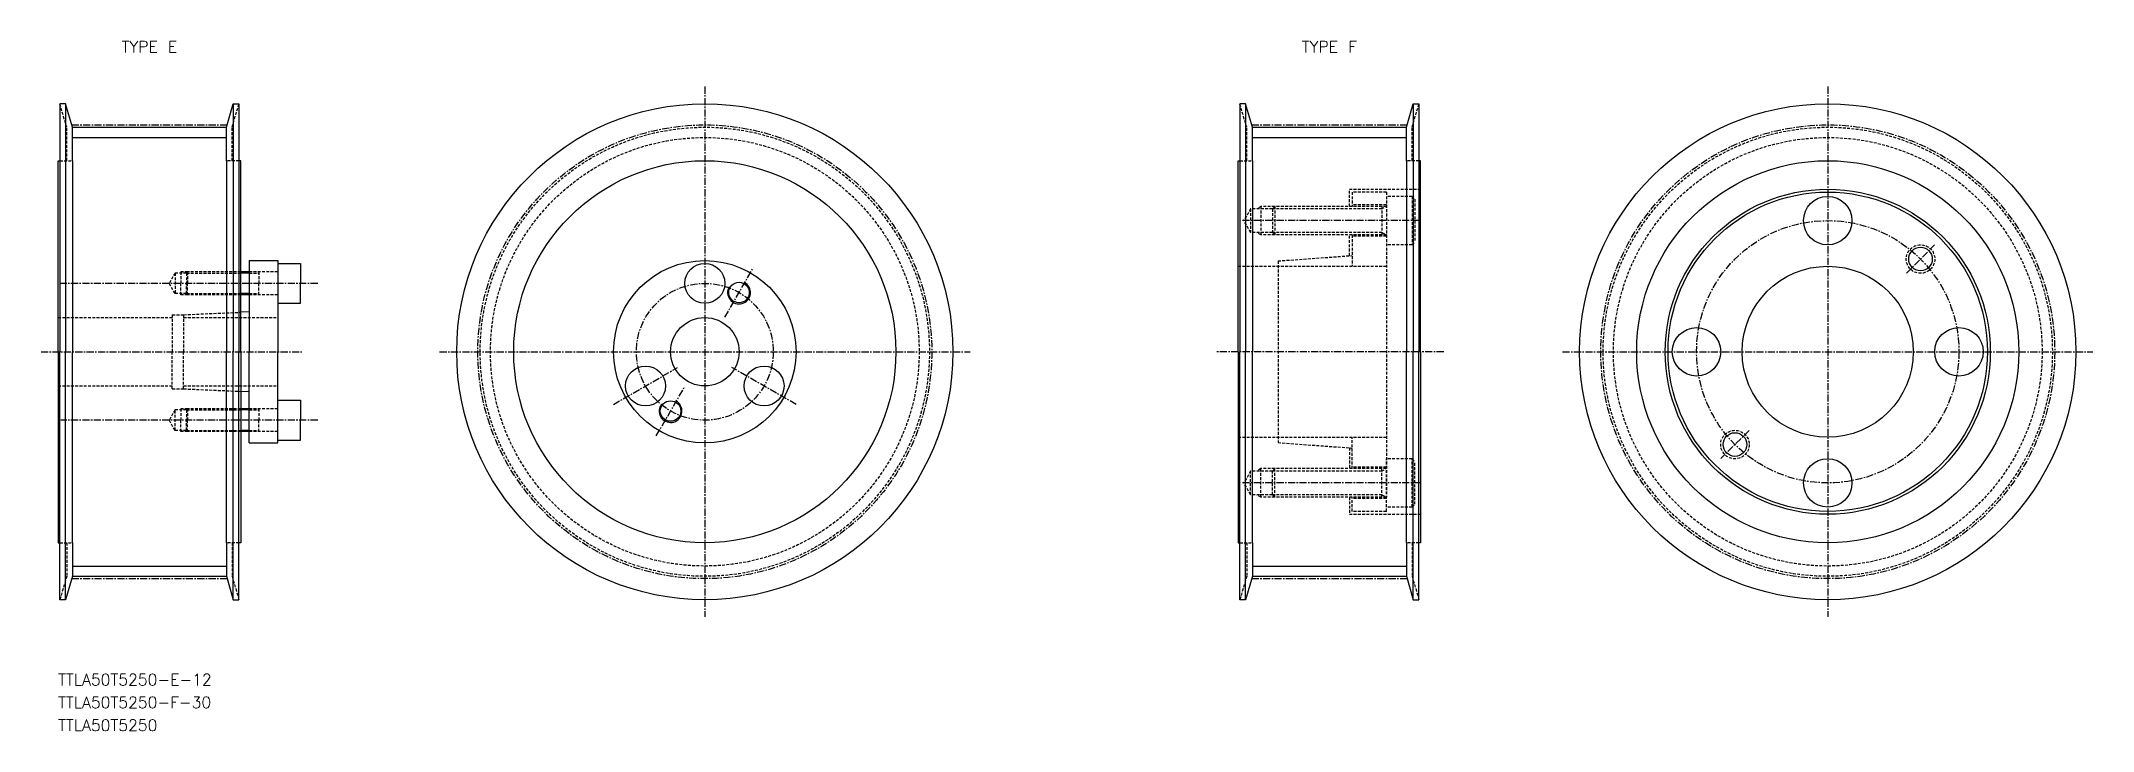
# Model space of a CAD drawing. Extents: x 10183 to 10543, y 24400 to 24521.
import ezdxf
from ezdxf.enums import TextEntityAlignment as Align

# ---------------------------------------------------------------- set-up
doc = ezdxf.new("R2010")
doc.units = 0
doc.linetypes.add('CENTER', pattern=[2, 1.25, -0.25, 0.25, -0.25])
doc.linetypes.add('DASHED', pattern=[0.75, 0.5, -0.25])
doc.layers.get('0').update_dxf_attribs({"linetype": 'CONTINUOUS'})
doc.layers.add('CENTER', color=1, linetype='CENTER')
doc.styles.add('MISUMI', font='txt.shx')

msp = doc.modelspace()

# ---------------------------------------------------------------- linework, layer by layer
at = {"color": 1, "linetype": 'CENTER'}
for p, q in [((10299.25, 24513.49), (10299.25, 24420.49)), ((10496.12, 24513.49), (10496.12, 24420.49)), ((10188.26, 24506.78), (10215.5, 24506.78)), ((10395.13, 24506.78), (10422.37, 24506.78)), ((10182.88, 24466.99), (10228.64, 24466.99)), ((10252.75, 24466.99), (10345.75, 24466.99)), ((10449.62, 24466.99), (10542.62, 24466.99)), ((10188.26, 24427.2), (10215.5, 24427.2)), ((10395.13, 24427.2), (10422.37, 24427.2))]:
    msp.add_line(p, q, dxfattribs=at)
at = {"color": 7, "linetype": 'CONTINUOUS'}
for p, q in [((10186.18, 24510.49), (10186.18, 24466.99)), ((10187.18, 24510.49), (10186.18, 24510.49)), ((10187.18, 24510.49), (10187.18, 24466.99)), ((10188.38, 24506.36), (10187.18, 24510.49)), ((10215.38, 24506.36), (10216.58, 24510.49)), ((10216.58, 24510.49), (10216.58, 24466.99)), ((10216.58, 24510.49), (10217.58, 24510.49)), ((10217.58, 24510.49), (10217.58, 24466.99)), ((10393.05, 24510.49), (10393.05, 24466.99)), ((10394.05, 24510.49), (10393.05, 24510.49)), ((10394.05, 24510.49), (10394.05, 24466.99)), ((10395.25, 24506.36), (10394.05, 24510.49)), ((10422.25, 24506.36), (10423.45, 24510.49)), ((10423.45, 24510.49), (10423.45, 24466.99)), ((10423.45, 24510.49), (10424.45, 24510.49)), ((10424.45, 24510.49), (10424.45, 24466.99)), ((10188.38, 24506.36), (10215.38, 24506.36)), ((10188.38, 24500.49), (10188.38, 24506.36)), ((10215.38, 24500.49), (10215.38, 24506.36)), ((10395.25, 24506.36), (10422.25, 24506.36)), ((10395.25, 24500.49), (10395.25, 24506.36)), ((10422.25, 24500.49), (10422.25, 24506.36)), ((10185.88, 24466.99), (10185.88, 24500.49)), ((10185.88, 24500.49), (10186.18, 24500.49)), ((10188.38, 24500.49), (10188.38, 24466.99)), ((10215.38, 24500.49), (10215.38, 24466.99)), ((10217.88, 24500.49), (10217.58, 24500.49)), ((10217.88, 24466.99), (10217.88, 24500.49)), ((10392.75, 24466.99), (10392.75, 24500.49)), ((10392.75, 24500.49), (10393.05, 24500.49)), ((10395.25, 24500.49), (10395.25, 24466.99)), ((10422.25, 24500.49), (10422.25, 24466.99)), ((10424.75, 24500.49), (10424.45, 24500.49)), ((10424.75, 24466.99), (10424.75, 24500.49)), ((10219.38, 24480.99), (10217.88, 24480.99)), ((10219.38, 24482.99), (10224.38, 24482.99)), ((10219.38, 24482.99), (10219.38, 24480.99)), ((10219.38, 24480.99), (10219.38, 24476.99)), ((10224.38, 24482.99), (10224.38, 24482.49)), ((10224.38, 24482.49), (10224.38, 24475.49)), ((10224.38, 24482.49), (10228.38, 24482.49)), ((10228.38, 24482.49), (10228.38, 24478.99)), ((10219.38, 24476.99), (10217.88, 24476.99)), ((10219.38, 24476.99), (10219.38, 24473.99)), ((10228.38, 24475.49), (10228.38, 24478.99)), ((10219.38, 24473.99), (10217.88, 24473.92)), ((10219.38, 24473.99), (10219.38, 24466.99)), ((10224.38, 24475.49), (10224.38, 24466.99)), ((10224.38, 24475.49), (10228.38, 24475.49)), ((10185.88, 24466.99), (10185.88, 24433.49)), ((10186.18, 24423.49), (10186.18, 24466.99)), ((10187.18, 24423.49), (10187.18, 24466.99)), ((10188.38, 24433.49), (10188.38, 24466.99)), ((10215.38, 24433.49), (10215.38, 24466.99)), ((10216.58, 24423.49), (10216.58, 24466.99)), ((10217.58, 24423.49), (10217.58, 24466.99)), ((10217.88, 24466.99), (10217.88, 24433.49)), ((10219.38, 24459.99), (10219.38, 24466.99)), ((10224.38, 24458.49), (10224.38, 24466.99)), ((10392.75, 24466.99), (10392.75, 24433.49)), ((10393.05, 24423.49), (10393.05, 24466.99)), ((10394.05, 24423.49), (10394.05, 24466.99)), ((10395.25, 24433.49), (10395.25, 24466.99)), ((10422.25, 24433.49), (10422.25, 24466.99)), ((10423.45, 24423.49), (10423.45, 24466.99)), ((10424.45, 24423.49), (10424.45, 24466.99)), ((10424.75, 24466.99), (10424.75, 24433.49)), ((10219.38, 24459.99), (10217.88, 24460.05)), ((10219.38, 24456.99), (10219.38, 24459.99)), ((10224.38, 24451.49), (10224.38, 24458.49)), ((10224.38, 24458.49), (10228.38, 24458.49)), ((10228.38, 24458.49), (10228.38, 24454.99)), ((10219.38, 24456.99), (10217.88, 24456.99)), ((10219.38, 24452.99), (10219.38, 24456.99)), ((10228.38, 24451.49), (10228.38, 24454.99)), ((10219.38, 24452.99), (10217.88, 24452.99)), ((10219.38, 24450.99), (10219.38, 24452.99)), ((10224.38, 24451.49), (10228.38, 24451.49)), ((10224.38, 24450.99), (10224.38, 24451.49)), ((10219.38, 24450.99), (10224.38, 24450.99)), ((10185.88, 24433.49), (10186.18, 24433.49)), ((10188.38, 24433.49), (10188.38, 24427.61)), ((10215.38, 24433.49), (10215.38, 24427.61)), ((10217.88, 24433.49), (10217.58, 24433.49)), ((10392.75, 24433.49), (10393.05, 24433.49)), ((10395.25, 24433.49), (10395.25, 24427.61)), ((10422.25, 24433.49), (10422.25, 24427.61)), ((10424.75, 24433.49), (10424.45, 24433.49)), ((10188.38, 24427.61), (10187.18, 24423.49)), ((10188.38, 24427.61), (10215.38, 24427.61)), ((10215.38, 24427.61), (10216.58, 24423.49)), ((10395.25, 24427.61), (10394.05, 24423.49)), ((10395.25, 24427.61), (10422.25, 24427.61)), ((10422.25, 24427.61), (10423.45, 24423.49)), ((10187.18, 24423.49), (10186.18, 24423.49)), ((10216.58, 24423.49), (10217.58, 24423.49)), ((10394.05, 24423.49), (10393.05, 24423.49)), ((10423.45, 24423.49), (10424.45, 24423.49))]:
    msp.add_line(p, q, dxfattribs=at)
at = {"color": 3, "linetype": 'DASHED'}
for p, q in [((10187.38, 24506.36), (10186.18, 24510.49)), ((10216.38, 24506.36), (10217.58, 24510.49)), ((10394.25, 24506.36), (10393.05, 24510.49)), ((10423.25, 24506.36), (10424.45, 24510.49)), ((10187.38, 24500.49), (10187.38, 24506.36)), ((10216.38, 24500.49), (10216.38, 24506.36)), ((10394.25, 24500.49), (10394.25, 24506.36)), ((10423.25, 24500.49), (10423.25, 24506.36)), ((10186.18, 24500.49), (10188.38, 24500.49)), ((10217.58, 24500.49), (10215.38, 24500.49)), ((10393.05, 24500.49), (10395.25, 24500.49)), ((10424.45, 24500.49), (10422.25, 24500.49)), ((10412.25, 24495.49), (10424.75, 24495.49)), ((10412.25, 24492.49), (10412.25, 24495.49)), ((10418.75, 24494.99), (10412.75, 24494.99)), ((10412.75, 24494.99), (10412.75, 24492.49)), ((10418.75, 24494.99), (10418.75, 24441.49)), ((10394.94, 24492.05), (10393.75, 24489.99)), ((10398.75, 24492.05), (10394.94, 24492.05)), ((10394.94, 24492.05), (10394.94, 24487.92)), ((10396.75, 24492.49), (10396, 24492.05)), ((10399.18, 24492.49), (10396.75, 24492.49)), ((10396.75, 24492.49), (10396.75, 24487.49)), ((10399.18, 24492.49), (10398.75, 24492.05)), ((10417.95, 24492.05), (10398.75, 24492.05)), ((10398.75, 24492.05), (10398.75, 24487.92)), ((10418.75, 24492.49), (10399.18, 24492.49)), ((10399.18, 24492.49), (10399.18, 24487.49)), ((10418.75, 24492.74), (10412.75, 24492.74)), ((10417.95, 24492.49), (10417.95, 24487.49)), ((10417.95, 24492.05), (10418.7, 24492.49)), ((10423.25, 24494.24), (10418.75, 24494.24)), ((10418.75, 24494.24), (10418.75, 24485.74)), ((10423.25, 24494.24), (10423.25, 24485.74)), ((10423.25, 24494.24), (10423.75, 24493.74)), ((10423.75, 24493.74), (10423.75, 24486.24)), ((10394.94, 24487.92), (10393.75, 24489.99)), ((10398.75, 24487.92), (10394.94, 24487.92)), ((10396.75, 24487.49), (10396, 24487.92)), ((10399.18, 24487.49), (10396.75, 24487.49)), ((10417.95, 24487.92), (10398.75, 24487.92)), ((10399.18, 24487.49), (10398.75, 24487.92)), ((10418.75, 24487.49), (10399.18, 24487.49)), ((10412.25, 24483.83), (10412.25, 24487.49)), ((10412.75, 24487.49), (10412.75, 24481.99)), ((10418.75, 24487.24), (10412.75, 24487.24)), ((10417.95, 24487.92), (10418.7, 24487.49)), ((10399.75, 24482.92), (10412.75, 24483.86)), ((10423.25, 24485.74), (10418.75, 24485.74)), ((10423.25, 24485.74), (10423.75, 24486.24)), ((10206.38, 24480.79), (10205.34, 24478.99)), ((10208.38, 24480.79), (10206.38, 24480.79)), ((10206.38, 24480.79), (10206.38, 24477.19)), ((10208.58, 24480.99), (10207.38, 24480.99)), ((10207.38, 24480.99), (10207.38, 24478.99)), ((10208.58, 24480.99), (10208.38, 24480.79)), ((10208.38, 24480.79), (10208.38, 24478.99)), ((10208.38, 24480.79), (10217.88, 24480.79)), ((10208.58, 24480.99), (10208.58, 24478.99)), ((10217.88, 24480.99), (10208.58, 24480.99)), ((10224.38, 24480.99), (10219.38, 24480.99)), ((10219.38, 24480.79), (10221.05, 24480.79)), ((10221.05, 24480.99), (10221.05, 24478.99)), ((10392.75, 24481.99), (10418.75, 24481.99)), ((10399.75, 24482.92), (10399.75, 24451.05)), ((10206.38, 24477.19), (10205.34, 24478.99)), ((10208.38, 24477.19), (10206.38, 24477.19)), ((10207.38, 24476.99), (10207.38, 24478.99)), ((10208.58, 24476.99), (10207.38, 24476.99)), ((10208.38, 24477.19), (10208.38, 24478.99)), ((10208.38, 24477.19), (10217.88, 24477.19)), ((10208.58, 24476.99), (10208.38, 24477.19)), ((10208.58, 24476.99), (10208.58, 24478.99)), ((10217.88, 24476.99), (10208.58, 24476.99)), ((10219.38, 24477.19), (10221.05, 24477.19)), ((10224.38, 24476.99), (10219.38, 24476.99)), ((10221.05, 24476.99), (10221.05, 24478.99)), ((10185.88, 24472.99), (10205.88, 24472.99)), ((10205.88, 24473.49), (10207.88, 24473.49)), ((10205.88, 24473.49), (10205.88, 24466.99)), ((10207.88, 24473.49), (10217.88, 24473.92)), ((10207.88, 24473.49), (10207.88, 24466.99)), ((10207.88, 24472.99), (10224.38, 24472.99)), ((10205.88, 24460.49), (10205.88, 24466.99)), ((10207.88, 24460.49), (10207.88, 24466.99)), ((10185.88, 24460.99), (10205.88, 24460.99)), ((10205.88, 24460.49), (10207.88, 24460.49)), ((10207.88, 24460.99), (10224.38, 24460.99)), ((10207.88, 24460.49), (10217.88, 24460.05)), ((10206.38, 24456.79), (10205.34, 24454.99)), ((10206.38, 24453.19), (10205.34, 24454.99)), ((10208.38, 24456.79), (10206.38, 24456.79)), ((10206.38, 24453.19), (10206.38, 24456.79)), ((10208.58, 24456.99), (10207.38, 24456.99)), ((10207.38, 24456.99), (10207.38, 24454.99)), ((10207.38, 24452.99), (10207.38, 24454.99)), ((10208.58, 24456.99), (10208.38, 24456.79)), ((10208.38, 24456.79), (10208.38, 24454.99)), ((10208.38, 24456.79), (10217.88, 24456.79)), ((10208.38, 24453.19), (10208.38, 24454.99)), ((10208.58, 24456.99), (10208.58, 24454.99)), ((10217.88, 24456.99), (10208.58, 24456.99)), ((10208.58, 24452.99), (10208.58, 24454.99)), ((10224.38, 24456.99), (10219.38, 24456.99)), ((10219.38, 24456.79), (10221.05, 24456.79)), ((10221.05, 24456.99), (10221.05, 24454.99)), ((10221.05, 24452.99), (10221.05, 24454.99)), ((10208.38, 24453.19), (10206.38, 24453.19)), ((10208.58, 24452.99), (10207.38, 24452.99)), ((10208.38, 24453.19), (10217.88, 24453.19)), ((10208.58, 24452.99), (10208.38, 24453.19)), ((10217.88, 24452.99), (10208.58, 24452.99)), ((10219.38, 24453.19), (10221.05, 24453.19)), ((10224.38, 24452.99), (10219.38, 24452.99)), ((10392.75, 24451.99), (10418.75, 24451.99)), ((10412.75, 24446.49), (10412.75, 24451.99)), ((10399.75, 24451.05), (10412.75, 24450.11)), ((10412.25, 24450.15), (10412.25, 24446.49)), ((10423.25, 24448.24), (10418.75, 24448.24)), ((10418.75, 24438.99), (10418.75, 24448.24)), ((10423.25, 24439.74), (10423.25, 24448.24)), ((10423.25, 24448.24), (10423.75, 24447.74)), ((10423.75, 24440.24), (10423.75, 24447.74)), ((10394.94, 24446.05), (10393.75, 24443.99)), ((10394.94, 24441.92), (10393.75, 24443.99)), ((10394.94, 24441.92), (10394.94, 24446.05)), ((10398.75, 24446.05), (10394.94, 24446.05)), ((10396.75, 24446.49), (10396, 24446.05)), ((10399.18, 24446.49), (10396.75, 24446.49)), ((10396.75, 24441.49), (10396.75, 24446.49)), ((10399.18, 24446.49), (10398.75, 24446.05)), ((10417.95, 24446.05), (10398.75, 24446.05)), ((10398.75, 24441.92), (10398.75, 24446.05)), ((10418.75, 24446.49), (10399.18, 24446.49)), ((10399.18, 24441.49), (10399.18, 24446.49)), ((10418.75, 24446.74), (10412.75, 24446.74)), ((10417.95, 24441.49), (10417.95, 24446.49)), ((10417.95, 24446.05), (10418.7, 24446.49)), ((10398.75, 24441.92), (10394.94, 24441.92)), ((10396.75, 24441.49), (10396, 24441.92)), ((10399.18, 24441.49), (10396.75, 24441.49)), ((10417.95, 24441.92), (10398.75, 24441.92)), ((10399.18, 24441.49), (10398.75, 24441.92)), ((10418.75, 24441.49), (10399.18, 24441.49)), ((10412.25, 24441.49), (10412.25, 24438.49)), ((10412.75, 24438.99), (10412.75, 24441.49)), ((10418.75, 24441.24), (10412.75, 24441.24)), ((10417.95, 24441.92), (10418.7, 24441.49)), ((10412.25, 24438.49), (10424.75, 24438.49)), ((10418.75, 24438.99), (10412.75, 24438.99)), ((10423.25, 24439.74), (10418.75, 24439.74)), ((10423.25, 24439.74), (10423.75, 24440.24)), ((10186.18, 24433.49), (10188.38, 24433.49)), ((10187.38, 24433.49), (10187.38, 24427.61)), ((10217.58, 24433.49), (10215.38, 24433.49)), ((10216.38, 24433.49), (10216.38, 24427.61)), ((10393.05, 24433.49), (10395.25, 24433.49)), ((10394.25, 24433.49), (10394.25, 24427.61)), ((10424.45, 24433.49), (10422.25, 24433.49)), ((10423.25, 24433.49), (10423.25, 24427.61)), ((10187.38, 24427.61), (10186.18, 24423.49)), ((10216.38, 24427.61), (10217.58, 24423.49)), ((10394.25, 24427.61), (10393.05, 24423.49)), ((10423.25, 24427.61), (10424.45, 24423.49))]:
    msp.add_line(p, q, dxfattribs=at)
at = {"color": 3, "linetype": 'CONTINUOUS'}
for p, q in [((10188.38, 24504.56), (10215.38, 24504.56)), ((10395.25, 24504.56), (10422.25, 24504.56)), ((10188.38, 24429.41), (10215.38, 24429.41)), ((10395.25, 24429.41), (10422.25, 24429.41))]:
    msp.add_line(p, q, dxfattribs=at)
at = {"color": 3}
for p, q in [((10219.38, 24480.79), (10217.88, 24480.79)), ((10219.38, 24477.19), (10217.88, 24477.19)), ((10219.38, 24456.79), (10217.88, 24456.79)), ((10219.38, 24453.19), (10217.88, 24453.19))]:
    msp.add_line(p, q, dxfattribs=at)
at = {"color": 7, "linetype": 'CONTINUOUS'}
for centre, radius in [((10299.25, 24466.99), 43.5), ((10496.12, 24466.99), 43.5), ((10299.25, 24466.99), 33.5), ((10496.12, 24466.99), 33.5), ((10496.12, 24466.99), 28.5), ((10496.12, 24466.99), 28), ((10496.12, 24489.99), 4.25), ((10512.38, 24483.25), 2.07), ((10299.25, 24466.99), 16), ((10299.25, 24466.99), 16), ((10299.25, 24478.99), 3.5), ((10496.12, 24466.99), 15), ((10305.25, 24477.38), 1.8), ((10299.25, 24466.99), 6), ((10473.12, 24466.99), 4.25), ((10519.12, 24466.99), 4.25), ((10288.86, 24460.99), 3.5), ((10309.64, 24460.99), 3.5), ((10293.25, 24456.59), 1.8), ((10479.85, 24450.72), 2.07), ((10496.12, 24443.99), 4.25)]:
    msp.add_circle(centre, radius, dxfattribs=at)
at = {"color": 1, "linetype": 'CENTER'}
for centre in [(10299.25, 24466.99), (10496.12, 24466.99)]:
    msp.add_circle(centre, 39.79, dxfattribs=at)
at = {"color": 3, "linetype": 'DASHED'}
for centre, radius in [((10299.25, 24466.99), 39.38), ((10496.12, 24466.99), 39.38), ((10299.25, 24466.99), 37.58), ((10496.12, 24466.99), 37.58), ((10512.38, 24483.25), 2.5), ((10479.85, 24450.72), 2.5)]:
    msp.add_circle(centre, radius, dxfattribs=at)
at = {"color": 3, "linetype": 'CONTINUOUS'}
for centre in [(10305.25, 24477.38), (10293.25, 24456.59)]:
    msp.add_arc(centre, 2, 150, 62, dxfattribs=at)
at = {"layer": 'CENTER', "color": 1, "linetype": 'CENTER'}
for p, q in [((10424.75, 24489.99), (10393.22, 24489.99)), ((10509.9, 24480.77), (10514.85, 24485.72)), ((10302.75, 24473.05), (10307.75, 24481.71)), ((10231.38, 24478.99), (10186.34, 24478.99)), ((10428.79, 24466.99), (10388.81, 24466.99)), ((10283.23, 24457.74), (10294.48, 24464.24)), ((10315.27, 24457.74), (10304.01, 24464.24)), ((10290.75, 24452.26), (10295.75, 24460.92)), ((10231.38, 24454.99), (10186.34, 24454.99)), ((10482.33, 24453.2), (10477.38, 24448.25)), ((10424.75, 24443.99), (10393.22, 24443.99))]:
    msp.add_line(p, q, dxfattribs=at)
for centre, radius in [((10496.12, 24466.99), 23), ((10299.25, 24466.99), 12)]:
    msp.add_circle(centre, radius, dxfattribs=at)

# ---------------------------------------------------------------- texts
at = {"color": 7, "linetype": 'CONTINUOUS', "style": 'MISUMI'}
for s, p in [('TYPE E', (10201.88, 24520.49)), ('TYPE F', (10408.75, 24520.49))]:
    msp.add_text(s, height=2, dxfattribs=at).set_placement(p, align=Align.MIDDLE_CENTER)
for s, p in [('TTLA50T5250-E-12', (10185.88, 24408.49)), ('TTLA50T5250-F-30', (10185.88, 24404.49)), ('TTLA50T5250', (10185.88, 24400.49))]:
    msp.add_text(s, height=2, dxfattribs=at).set_placement(p)

doc.saveas('drawing.dxf')
